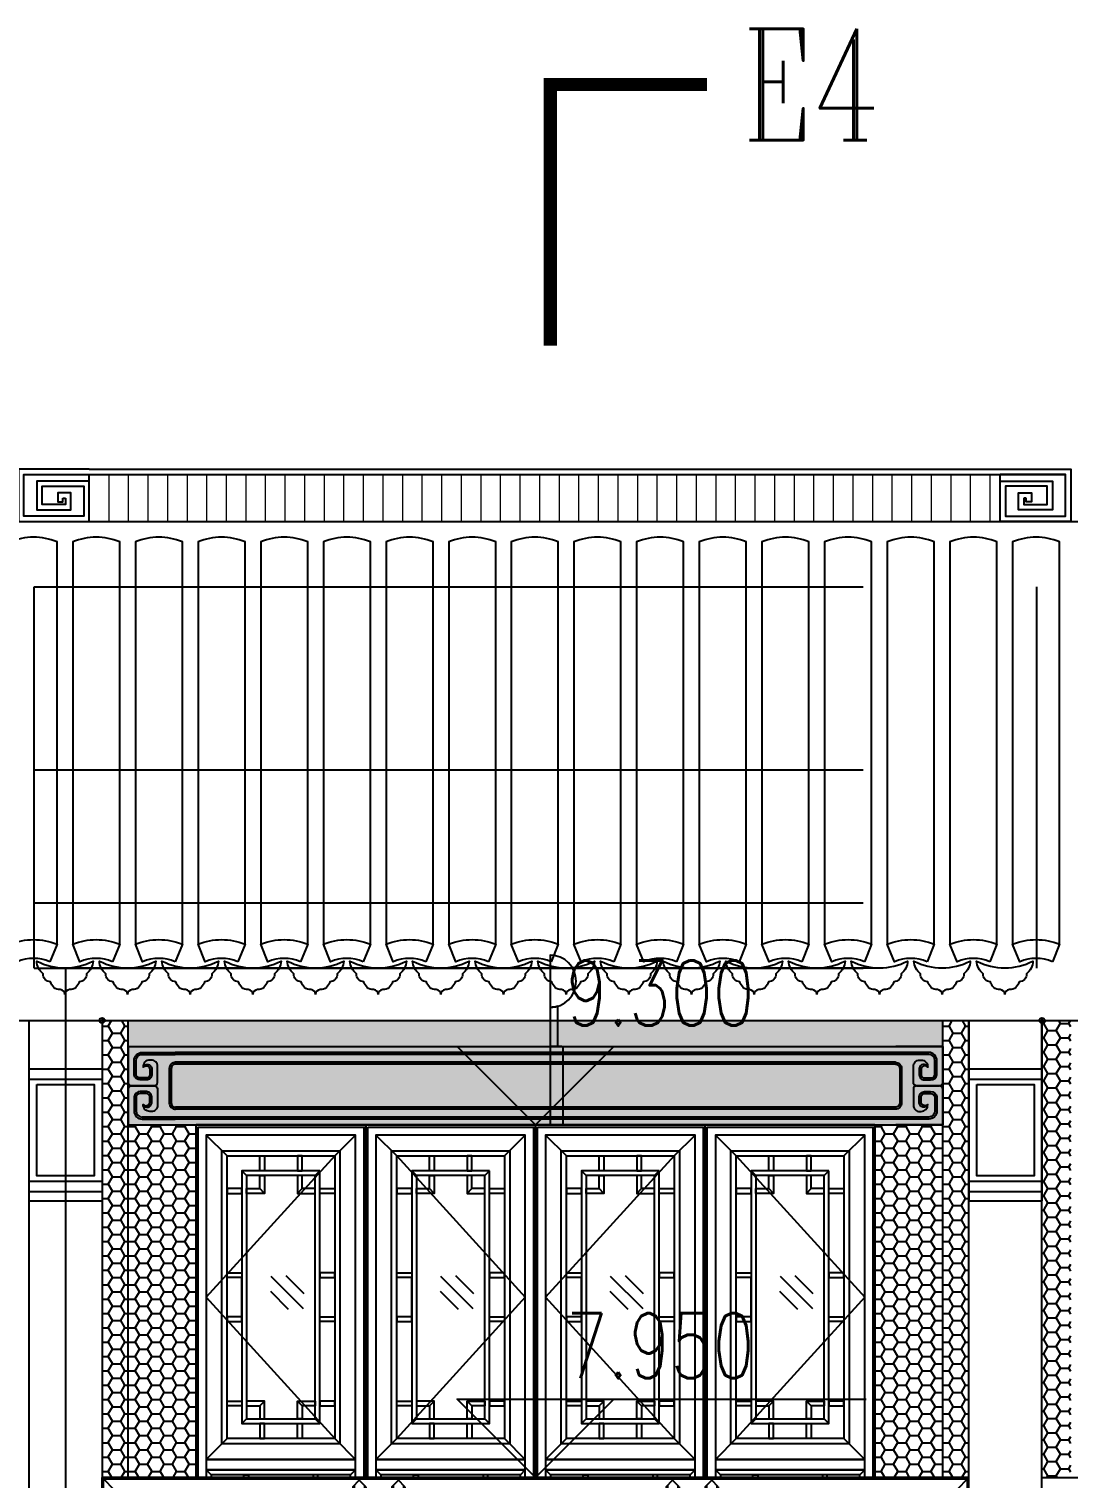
# Model space of a CAD drawing. Extents: x 296441 to 853063, y 459050 to 1117990.
# Drawn here: x 648758 to 652738, y 1090867 to 1096414 of the extents above; entities that cross this region are included whole.
import ezdxf
from ezdxf.enums import TextEntityAlignment as Align
from ezdxf.xclip import XClip

# ---------------------------------------------------------------- set-up
doc = ezdxf.new("R2010")
doc.units = 0
doc.header["$LTSCALE"] = 1000
doc.header["$XCLIPFRAME"] = 0
for name, pattern in [('CENTER-1', [10, 6.25, -1.25, 1.25, -1.25]), ('CENTER2', [28.575, 19.05, -3.175, 3.175, -3.175]), ('E1-ELEV-S$0$HIDDEN2', [4.7625, 3.175, -1.5875])]:
    doc.linetypes.add(name, pattern=pattern)
for name, color, linetype in [('00-景观-剖', 6, 'Continuous'), ('1.5铝板', 3, 'Continuous'), ('95', 95, 'Continuous'), ('E1-ELEV-S$0$A-ANNO-DIMS', 70, 'Continuous'), ('E1-ELEV-S$0$A-ELEV-HDDN', 161, 'E1-ELEV-S$0$HIDDEN2'), ('E1-ELEV-S$0$A-ELEV-HEVY', 2, 'Continuous'), ('E1-ELEV-S$0$A-ELEV-MEDM', 4, 'Continuous'), ('E1-ELEV-S$0$A-ELEV-THIN', 144, 'Continuous'), ('E1-ELEV-S$0$A-ELEV-THIN-GRAY', 252, 'Continuous'), ('E1-ELEV-S$0$CT-01-E$0$A-ELEV-MEDM-HEVY', 2, 'Continuous'), ('E1-ELEV-S$0$CT-01-E$0$A-ELEV-THIN', 144, 'Continuous'), ('E1-ELEV-S$0$CT-01-E$0$G-XREF', 2, 'Continuous'), ('E1-ELEV-S$0$G-XREF', 2, 'Continuous'), ('E1-ELEV-S$0$LPM540255$0$A-ELEV-MEDM', 4, 'Continuous'), ('E1-ELEV-S$0$LPM540255$0$A-ELEV-THIN', 144, 'Continuous'), ('E1-ELEV-S$0$LPM540255$0$A-ELEV-THIN-GRAY', 252, 'Continuous'), ('E1-ELEV-S$0$LPM540255$0$A-WALL', 1, 'Continuous'), ('E1-TEXT-S$0$A-ANNO-LEVL', 3, 'Continuous'), ('E1-TEXT-S$0$A-ANNO-LEVL-TEXT', 255, 'Continuous'), ('G-GRID', 8, 'CENTER2'), ('G-XREF', 2, 'Continuous'), ('ZT1_Dim---符号---PM、LM、DY、JD', 3, 'Continuous'), ('ZT1_通用--填充---PM、LM、DY、JD', 8, 'Continuous'), ('主框线', 4, 'Continuous'), ('副框内口线', 6, 'Continuous'), ('花格栅', 6, 'Continuous'), ('铝合金花格条', 5, 'Continuous')]:
    doc.layers.add(name, color=color, linetype=linetype)
doc.layers.add('E1-ELEV-S$0$A_PL_4', color=138, linetype='Continuous', lineweight=9)
doc.layers.add('E1-ELEV-S$0$CT-01-E$0$A(750)$0$A-ANNO-NPLT', color=215, linetype='Continuous', plot=False)
doc.styles.add('_TCH_LABEL', font='COMPLEX', dxfattribs={"bigfont": 'GBCBIG'})
doc.styles.add('E1-TEXT-S$0$GOA_01_thin_0.75', font='romans.shx', dxfattribs={"width": 0.75, "bigfont": 'hzdx.shx'})

# ---------------------------------------------------------------- blocks, each defined once
blk = doc.blocks.new('E1-ELEV-S$0$LPM540255$0$回纹头1A-E')
at = {"layer": 'E1-ELEV-S$0$LPM540255$0$A-ELEV-MEDM'}
for p, q in [((0, 0), (120, 0)), ((0, 0), (0, -200)), ((0, -200), (120, -200))]:
    blk.add_line(p, q, dxfattribs=at)
at = {"layer": 'E1-ELEV-S$0$LPM540255$0$A-ELEV-THIN'}
for points in [[(0, -92, 0.414214), (8, -100), (67, -100), (8, -100), (67, -100, 0.414214), (75, -92), (75, -50.4, 0.414214), (59, -34.4), (55, -34.4, 0.427294), (38.5, -52.4, -0.596512), (55, -56), (55, -72, -0.414214), (47, -80), (31, -80, -0.344543), (20, -72), (20, -36, -0.414213), (36, -20), (120, -20)], [(121, -45, 0.414214), (110, -56), (110, -144, 0.414214), (121, -155, 0.414214)], [(0, -108, -0.414214), (8, -100), (67, -100), (8, -100), (67, -100, -0.414214), (75, -108), (75, -149.6, -0.414214), (59, -165.6), (55, -165.6, -0.427294), (38.5, -147.6, 0.596512), (55, -144), (55, -128, 0.414214), (47, -120), (31, -120, 0.344543), (20, -128), (20, -164, 0.414213), (36, -180), (120, -180)]]:
    blk.add_lwpolyline(points, format="xyb", dxfattribs=at)
at = {"layer": 'E1-ELEV-S$0$LPM540255$0$A-ELEV-THIN-GRAY'}
for points in [[(38.5, -51.3, -0.720193), (60, -55.4), (60, -72, -0.414214), (47, -85), (31, -85, -0.369393), (15, -72), (15, -36, -0.414213), (36, -15), (120, -15)], [(121, -40, 0.414214), (105, -56), (105, -144, 0.414214), (121, -160)], [(38.5, -148.7, 0.720193), (60, -144.6), (60, -128, 0.414214), (47, -115), (31, -115, 0.369393), (15, -128), (15, -164, 0.414213), (36, -185), (120, -185)]]:
    blk.add_lwpolyline(points, format="xyb", dxfattribs=at)
blk = doc.blocks.new('*U1386')
at = {"layer": 'E1-ELEV-S$0$A-ELEV-MEDM'}
for p, q in [((3, 300), (3120, 300)), ((3, 0), (3120, 0))]:
    blk.add_line(p, q, dxfattribs=at)
at = {"layer": 'E1-ELEV-S$0$LPM540255$0$A-ELEV-THIN'}
for p, q in [((2938.5, 270), (33.6, 270)), ((2938.5, 232.5), (181.5, 232.5)), ((2938.5, 67.5), (181.5, 67.5)), ((2938.5, 30), (54, 30))]:
    blk.add_line(p, q, dxfattribs=at)
at = {"layer": 'E1-ELEV-S$0$LPM540255$0$A-ELEV-THIN-GRAY'}
for p, q in [((2938.5, 277.5), (180, 277.5)), ((2938.5, 240), (181.5, 240)), ((2938.5, 60), (181.5, 60)), ((2938.5, 22.5), (54, 22.5))]:
    blk.add_line(p, q, dxfattribs=at)
at = {"layer": 'E1-ELEV-S$0$LPM540255$0$A-WALL', "yscale": 1.500000000000582, "zscale": 1.500000000000582}
for p, xscale in [((0, 300), 1.500000000000582), ((3120, 300), -1.500000000000582)]:
    blk.add_blockref('E1-ELEV-S$0$LPM540255$0$回纹头1A-E', p, dxfattribs=dict(at, xscale=xscale))
blk = doc.blocks.new('E1-ELEV-S$0$花饰1-E')
at = {"layer": 'E1-ELEV-S$0$A-ELEV-THIN'}
for p, q in [((-166, 265), (-55.1, 154.1)), ((-19.8, 189.5), (-95.3, 265)), ((43.8, 224.9), (-90.5, 90.5)), ((-5.6, 203.6), (-67, 265)), ((29.7, 239), (-5.6, 203.6)), ((3.7, 265), (29.7, 239)), ((43.8, 224.9), (79.2, 189.5)), ((-104.6, 175.4), (-140, 140)), ((-104.6, 175.4), (-69.3, 140)), ((-55.1, 55.1), (79.2, 189.5)), ((-19.8, 189.5), (-55.1, 154.1)), ((58, 140), (93.3, 175.4)), ((93.3, 175.4), (128.7, 140)), ((-140, 140), (-104.6, 104.6)), ((-69.3, 140), (-104.6, 104.6)), ((8.5, 90.5), (43.8, 125.9)), ((43.8, 125.9), (169.7, 0)), ((58, 140), (93.3, 104.6)), ((128.7, 140), (93.3, 104.6)), ((-90.5, 90.5), (-55.1, 55.1)), ((-41, 41), (-5.6, 76.4)), ((-5.6, 76.4), (70.7, 0)), ((8.5, 90.5), (99, 0)), ((-41, 41), (0, 0))]:
    blk.add_line(p, q, dxfattribs=at)
blk = doc.blocks.new('E1-ELEV-S$0$芽头1-E')
at = {"layer": 'E1-ELEV-S$0$A-ELEV-THIN'}
blk.add_lwpolyline([(170, 50), (0, 50), (0, 5), (150, 5, 0.414214), (160, 15, -0.414214), (170, 25)], format="xyb", dxfattribs=at)
blk = doc.blocks.new('E1-ELEV-S$0$结子2-E1')
at = {"layer": 'E1-ELEV-S$0$A-ELEV-MEDM'}
for p, q in [((-25, 115), (-25, 25)), ((25, 115), (25, 25))]:
    blk.add_line(p, q, dxfattribs=at)
at = {"layer": 'E1-ELEV-S$0$A-ELEV-THIN-GRAY', "color": 8}
for p, q in [((-25, 115), (0, 140)), ((-20, 120), (-20, 20)), ((25, 115), (0, 140)), ((20, 120), (20, 20)), ((-25, 25), (0, 0)), ((25, 25), (0, 0))]:
    blk.add_line(p, q, dxfattribs=at)
blk = doc.blocks.new('E1-ELEV-S$0$小脚1-E1')
at = {"layer": 'E1-ELEV-S$0$A-ELEV-MEDM'}
for p, q in [((-25, -85), (-25, -25)), ((25, -85), (25, -25)), ((-25, -85), (25, -85))]:
    blk.add_line(p, q, dxfattribs=at)
at = {"layer": 'E1-ELEV-S$0$A-ELEV-THIN-GRAY', "ltscale": 0.1}
for p, q in [((0, 0), (-25, -25)), ((0, 0), (25, -25)), ((-20, -20), (-20, -85)), ((20, -20), (20, -85))]:
    blk.add_line(p, q, dxfattribs=at)
blk = doc.blocks.new('E1-ELEV-S$0$cfd')
at = {"layer": 'E1-ELEV-S$0$A-ELEV-HEVY', "ltscale": 0.1}
for p, q in [((0, 500), (-3320, 500)), ((0, 450), (-3320, 450))]:
    blk.add_line(p, q, dxfattribs=at)
at = {"layer": 'E1-ELEV-S$0$A-ELEV-MEDM'}
for p, q in [((-3320, 500), (-3320, 1050)), ((0, 1050), (-3320, 1050)), ((-3270, 965), (-3270, 1000)), ((-2360, 1000), (-3270, 1000)), ((-3270, 925), (-3270, 1000)), ((-2480, 1000), (-2580, 1000)), ((-2210, 1000), (-2310, 1000)), ((-1160, 1000), (-2160, 1000)), ((-1010, 1000), (-1110, 1000)), ((-50, 1000), (-960, 1000)), ((-50, 925), (-50, 1000)), ((0, 500), (0, 1050)), ((-2360, 925), (-3270, 925)), ((-2210, 925), (-2310, 925)), ((-1160, 925), (-2160, 925)), ((-1010, 925), (-1110, 925)), ((-1010, 925), (-1110, 925)), ((-50, 925), (-960, 925)), ((-50, 875), (-3270, 875)), ((-3270, 610), (-3270, 875)), ((-2285, 610), (-2285, 875)), ((-2235, 610), (-2235, 875)), ((-1085, 610), (-1085, 875)), ((-1035, 610), (-1035, 875)), ((-50, 610), (-50, 875)), ((-50, 610), (-3270, 610)), ((-2285, 560), (-3270, 560)), ((-3270, 500), (-3270, 560)), ((-2235, 560), (-1085, 560)), ((-1035, 560), (-50, 560)), ((-50, 500), (-50, 560)), ((-3320, 500), (-3270, 500)), ((-3270, 500), (-3320, 500)), ((-50, 500), (0, 500))]:
    blk.add_line(p, q, dxfattribs=at)
at = {"layer": 'E1-ELEV-S$0$A-ELEV-THIN'}
for p, q in [((-3100, 560), (-2455, 560)), ((-2065, 560), (-1255, 560)), ((-865, 560), (-220, 560)), ((-3100, 535), (-2455, 535)), ((-2065, 535), (-1255, 535)), ((-220, 535), (-865, 535))]:
    blk.add_line(p, q, dxfattribs=at)
at = {"layer": 'E1-ELEV-S$0$A-ELEV-THIN-GRAY', "ltscale": 0.1}
for p, q in [((-3320, 1050), (-3270, 1000)), ((-3315, 1045), (-5, 1045)), ((-3315, 500), (-3315, 1045)), ((-3275, 1005), (-2355, 1005)), ((-3275, 967), (-3275, 1005)), ((-3275, 920), (-3275, 1005)), ((-2585, 1005), (-2475, 1005)), ((-2210, 1005), (-2310, 1005)), ((-2165, 1005), (-1155, 1005)), ((-1115, 1005), (-1005, 1005)), ((-965, 1005), (-45, 1005)), ((0, 1050), (-50, 1000)), ((-45, 920), (-45, 1005)), ((-5, 500), (-5, 1045)), ((-3295, 900), (-3270, 925)), ((-3295, 900), (-3270, 875)), ((-3275, 920), (-2355, 920)), ((-2315, 920), (-2205, 920)), ((-2165, 920), (-1155, 920)), ((-1115, 920), (-1005, 920)), ((-1115, 920), (-1005, 920)), ((-965, 920), (-45, 920)), ((-25, 900), (-50, 925)), ((-25, 900), (-50, 875)), ((-3275, 880), (-45, 880)), ((-3275, 605), (-3275, 880)), ((-45, 605), (-45, 880)), ((-3295, 585), (-3270, 610)), ((-3295, 585), (-3270, 560)), ((-3275, 605), (-45, 605)), ((-3275, 565), (-2280, 565)), ((-3275, 565), (-3275, 500)), ((-2240, 565), (-1080, 565)), ((-1040, 565), (-45, 565)), ((-25, 585), (-50, 610)), ((-25, 585), (-50, 560)), ((-45, 565), (-45, 500))]:
    blk.add_line(p, q, dxfattribs=at)
at = {"rotation": 359.9999999999999}
for name, p in [('E1-ELEV-S$0$结子2-E1', (-2335, 900)), ('E1-ELEV-S$0$结子2-E1', (-2185, 900)), ('E1-ELEV-S$0$结子2-E1', (-1135, 900)), ('E1-ELEV-S$0$结子2-E1', (-985, 900)), ('E1-ELEV-S$0$小脚1-E1', (-2260, 585)), ('E1-ELEV-S$0$小脚1-E1', (-1060, 585))]:
    blk.add_blockref(name, p, dxfattribs=at)
at = {"layer": 'E1-ELEV-S$0$A-ELEV-THIN'}
ref = blk.add_blockref('E1-ELEV-S$0$花饰1-E', (-3249, 610), dxfattribs=dict(at, rotation=359.9999999999999))
XClip(ref).set_block_clipping_path([(-21.0499277483, -0.0000000022), (316.7961442263, 264.9999999956)])
at = {"layer": 'E1-ELEV-S$0$A-ELEV-THIN', "rotation": 359.9999999999999}
for name, p in [('E1-ELEV-S$0$花饰1-E', (-3051, 610)), ('E1-ELEV-S$0$花饰1-E', (-2853, 610)), ('E1-ELEV-S$0$花饰1-E', (-2655, 610)), ('E1-ELEV-S$0$花饰1-E', (-2457, 610)), ('E1-ELEV-S$0$花饰1-E', (-1996, 610)), ('E1-ELEV-S$0$花饰1-E', (-1798, 610)), ('E1-ELEV-S$0$花饰1-E', (-1600, 610)), ('E1-ELEV-S$0$花饰1-E', (-1402, 610)), ('E1-ELEV-S$0$花饰1-E', (-816, 610)), ('E1-ELEV-S$0$花饰1-E', (-618, 610)), ('E1-ELEV-S$0$花饰1-E', (-420, 610)), ('E1-ELEV-S$0$花饰1-E', (-222, 610)), ('E1-ELEV-S$0$芽头1-E', (-3270, 510)), ('E1-ELEV-S$0$芽头1-E', (-2235, 510)), ('E1-ELEV-S$0$芽头1-E', (-1035, 510))]:
    blk.add_blockref(name, p, dxfattribs=at)
at = {"layer": 'E1-ELEV-S$0$A-ELEV-THIN'}
ref = blk.add_blockref('E1-ELEV-S$0$花饰1-E', (-2259, 610), dxfattribs=dict(at, rotation=359.9999999999999))
XClip(ref).set_block_clipping_path([(-1010.9994214097, 0.0000000015), (-25.9994214418, 264.9999999937)])
ref = blk.add_blockref('E1-ELEV-S$0$花饰1-E', (-2194, 610), dxfattribs=dict(at, rotation=359.9999999999999))
XClip(ref).set_block_clipping_path([(-41.0050506348, -0.0000000006), (466.6904755828, 264.9999999997)])
ref = blk.add_blockref('E1-ELEV-S$0$花饰1-E', (-1204, 610), dxfattribs=dict(at, rotation=359.9999999999999))
XClip(ref).set_block_clipping_path([(-1030.9545442977, 0.0000000077), (119.0454556955, 265.0000000039)])
ref = blk.add_blockref('E1-ELEV-S$0$花饰1-E', (-1014, 610), dxfattribs=dict(at, rotation=359.9999999999999))
XClip(ref).set_block_clipping_path([(-21.0499277483, -0.0000000022), (316.7961442263, 264.9999999956)])
ref = blk.add_blockref('E1-ELEV-S$0$花饰1-E', (-24, 610), dxfattribs=dict(at, rotation=359.9999999999999))
XClip(ref).set_block_clipping_path([(-1010.9994214097, 0.0000000015), (-25.9994214418, 264.9999999937)])
at = {"layer": 'E1-ELEV-S$0$A-ELEV-THIN', "xscale": -1, "rotation": 359.9999999999999}
for p in [(-2285, 510), (-1085, 510), (-50, 510)]:
    blk.add_blockref('E1-ELEV-S$0$芽头1-E', p, dxfattribs=at)
blk = doc.blocks.new('E1-ELEV-S$0$CT-01-E$0$DWD')
at = {"layer": 'E1-ELEV-S$0$CT-01-E$0$A(750)$0$A-ANNO-NPLT'}
for p, q in [((-10, 0), (10, 0)), ((0, 10), (0, -10))]:
    blk.add_line(p, q, dxfattribs=at)
blk.add_circle((0, 0), 10, dxfattribs=at)
blk = doc.blocks.new('E1-ELEV-S$0$CT-01-E')
at = {"layer": 'E1-ELEV-S$0$CT-01-E$0$A-ELEV-MEDM-HEVY'}
for p, q in [((-280, 0), (0, 0)), ((-280, 0), (-280, -690)), ((0, 0), (0, -690)), ((-280, -225), (0, -225)), ((-280, -615), (0, -615)), ((-280, -690), (0, -690))]:
    blk.add_line(p, q, dxfattribs=at)
at = {"layer": 'E1-ELEV-S$0$CT-01-E$0$A-ELEV-THIN', "ltscale": 0.1}
for p, q in [((-280, -185), (0, -185)), ((-280, -655), (0, -655))]:
    blk.add_line(p, q, dxfattribs=at)
blk.add_lwpolyline([(-250, -245), (-30, -245), (-30, -595), (-250, -595)], close=True, dxfattribs=at)
at = {"layer": 'E1-ELEV-S$0$CT-01-E$0$G-XREF'}
blk.add_blockref('E1-ELEV-S$0$CT-01-E$0$DWD', (0, 0), dxfattribs=at)
blk = doc.blocks.new('E1-ELEV-S$0$甘蔗脊回文头200-E')
at = {"layer": 'E1-ELEV-S$0$A-ELEV-MEDM'}
blk.add_lwpolyline([(270, 200), (0, 200), (0, 0), (270, 0), (270, 155), (70, 155), (70, 45), (200, 45), (200, 110), (150, 110), (150, 75), (170, 75), (170, 90)], dxfattribs=at)
at = {"layer": 'E1-ELEV-S$0$A-ELEV-THIN'}
for p, q in [((270, 155), (270, 180)), ((170, 90), (180, 90))]:
    blk.add_line(p, q, dxfattribs=at)
blk.add_lwpolyline([(180, 90), (180, 65), (90, 65), (90, 135), (250, 135), (250, 20), (20, 20), (20, 180), (270, 180)], dxfattribs=at)
blk = doc.blocks.new('20191016165059')
at = {"layer": '00-景观-剖', "ltscale": 0.04}
blk.add_lwpolyline([(-25, 435, -1), (-25, 635), (-25, 435)], format="xyb", dxfattribs=at)
at = {"layer": '00-景观-剖'}
blk.add_lwpolyline([(-25, 435), (-25, 285), (-55, 285), (-55, 439.6)], dxfattribs=at)
blk.add_lwpolyline([(-55, 439.6, 0.076321), (-25, 435)], format="xyb", dxfattribs=at)
blk.add_lwpolyline([(-75, -10), (-75, 280, -0.414214), (-70, 285), (-25, 285), (-25, -15), (-70, -15, -0.414214)], format="xyb", close=True, dxfattribs=at)
blk = doc.blocks.new('单层玻璃')
at = {"layer": '95'}
for p, q in [((-1.22, -0.09), (0.09, 1.22)), ((-1.18, -1.18), (1.18, 1.18)), ((-0.09, -1.22), (1.22, 0.09))]:
    blk.add_line(p, q, dxfattribs=at)
blk = doc.blocks.new('20200401095541')
at = {"color": 8}
for p, q in [((118.8, -118.8, 0), (39, -39, 0)), ((531.2, -118.8, 0), (611, -39, 0)), ((768.8, -118.8, 0), (689, -39, 0)), ((1181.2, -118.8, 0), (1261, -39, 0)), ((1418.8, -118.8, 0), (1339, -39, 0)), ((1831.2, -118.8, 0), (1911, -39, 0)), ((2068.8, -118.8, 0), (1989, -39, 0)), ((2481.2, -118.8, 0), (2561, -39, 0)), ((118.8, -1200.2, 0), (39, -1280, 0)), ((531.2, -1200.2, 0), (611, -1280, 0)), ((768.8, -1200.2, 0), (689, -1280, 0)), ((1181.2, -1200.2, 0), (1261, -1280, 0)), ((1418.8, -1200.2, 0), (1339, -1280, 0)), ((1831.2, -1200.2, 0), (1911, -1280, 0)), ((2068.8, -1200.2, 0), (1989, -1280, 0)), ((2481.2, -1200.2, 0), (2561, -1280, 0)), ((58, -1339, 0), (39, -1320, 0)), ((592, -1339, 0), (611, -1320, 0)), ((708, -1339, 0), (689, -1320, 0)), ((1242, -1339, 0), (1261, -1320, 0)), ((1358, -1339, 0), (1339, -1320, 0)), ((1892, -1339, 0), (1911, -1320, 0)), ((2008, -1339, 0), (1989, -1320, 0)), ((2542, -1339, 0), (2561, -1320, 0)), ((58, -1842, 0), (8, -1892, 0)), ((592, -1842, 0), (642, -1892, 0)), ((708, -1842, 0), (658, -1892, 0)), ((1242, -1842, 0), (1292, -1892, 0)), ((1358, -1842, 0), (1308, -1892, 0)), ((1892, -1842, 0), (1942, -1892, 0)), ((2008, -1842, 0), (1958, -1892, 0)), ((2542, -1842, 0), (2592, -1892, 0))]:
    blk.add_line(p, q, dxfattribs=at)
at = {"ltscale": 1000, "elevation": 0}
blk.add_lwpolyline([(0, -1900), (2600, -1900), (2600, 0), (0, 0)], close=True, dxfattribs=at)
at = {"elevation": 0}
for points in [[(39, -1280), (611, -1280), (611, -39), (39, -39)], [(689, -1280), (1261, -1280), (1261, -39), (689, -39)], [(1339, -1280), (1911, -1280), (1911, -39), (1339, -39)], [(1989, -1280), (2561, -1280), (2561, -39), (1989, -39)], [(611, -1320), (611, -1280), (39, -1280), (39, -1320)], [(1261, -1320), (1261, -1280), (689, -1280), (689, -1320)], [(1911, -1320), (1911, -1280), (1339, -1280), (1339, -1320)], [(2561, -1320), (2561, -1280), (1989, -1280), (1989, -1320)]]:
    blk.add_lwpolyline(points, close=True, dxfattribs=at)
at = {"ltscale": 1000, "elevation": 0}
for points in [[(531.2, -118.8), (39, -659.5), (531.2, -1200.2)], [(768.8, -118.8), (1261, -659.5), (768.8, -1200.2)], [(1831.2, -118.8), (1339, -659.5), (1831.2, -1200.2)], [(2068.8, -118.8), (2561, -659.5), (2068.8, -1200.2)]]:
    blk.add_lwpolyline(points, dxfattribs=at)
at = {"color": 2, "ltscale": 250, "elevation": 0}
for points in [[(531.2, -1200.2), (118.8, -1200.2), (118.8, -118.8), (531.2, -118.8)], [(1181.2, -1200.2), (768.8, -1200.2), (768.8, -118.8), (1181.2, -118.8)], [(1831.2, -1200.2), (1418.8, -1200.2), (1418.8, -118.8), (1831.2, -118.8)], [(2481.2, -1200.2), (2068.8, -1200.2), (2068.8, -118.8), (2481.2, -118.8)]]:
    blk.add_lwpolyline(points, close=True, dxfattribs=at)
at = {"layer": '1.5铝板', "ltscale": 250, "elevation": 0}
for points in [[(611, -1320), (39, -1320), (39, -1861), (611, -1861)], [(1261, -1320), (689, -1320), (689, -1861), (1261, -1861)], [(1911, -1320), (1339, -1320), (1339, -1861), (1911, -1861)], [(2561, -1320), (1989, -1320), (1989, -1861), (2561, -1861)], [(592, -1339), (58, -1339), (58, -1842), (592, -1842)], [(1242, -1339), (708, -1339), (708, -1842), (1242, -1842)], [(1892, -1339), (1358, -1339), (1358, -1842), (1892, -1842)], [(2542, -1339), (2008, -1339), (2008, -1842), (2542, -1842)]]:
    blk.add_lwpolyline(points, close=True, dxfattribs=at)
at = {"layer": '主框线', "elevation": 0}
for points in [[(8, -8), (642, -8), (642, -1892), (8, -1892)], [(658, -8), (1292, -8), (1292, -1892), (658, -1892)], [(1308, -8), (1942, -8), (1942, -1892), (1308, -1892)], [(1958, -8), (2592, -8), (2592, -1892), (1958, -1892)]]:
    blk.add_lwpolyline(points, close=True, dxfattribs=at)
at = {"layer": '副框内口线', "linetype": 'CENTER-1', "ltscale": 40, "elevation": 0}
for points in [[(0, 0), (650, 0), (650, -1900), (0, -1900)], [(650, 0), (1300, 0), (1300, -1900), (650, -1900)], [(1300, 0), (1950, 0), (1950, -1900), (1300, -1900)], [(1950, 0), (2600, 0), (2600, -1900), (1950, -1900)]]:
    blk.add_lwpolyline(points, close=True, dxfattribs=at)
at = {"layer": '花格栅', "color": 6, "ltscale": 250, "elevation": 0}
for points in [[(551.2, -1220.2), (98.8, -1220.2), (98.8, -98.8), (551.2, -98.8)], [(1201.2, -1220.2), (748.8, -1220.2), (748.8, -98.8), (1201.2, -98.8)], [(1851.2, -1220.2), (1398.8, -1220.2), (1398.8, -98.8), (1851.2, -98.8)], [(2501.2, -1220.2), (2048.8, -1220.2), (2048.8, -98.8), (2501.2, -98.8)]]:
    blk.add_lwpolyline(points, close=True, dxfattribs=at)
at = {"layer": '铝合金花格条'}
for p, q in [((175.8, -734.5, 0), (175.8, -584.5, 0)), ((474.2, -734.5, 0), (474.2, -584.5, 0)), ((825.8, -734.5, 0), (825.8, -584.5, 0)), ((1124.2, -734.5, 0), (1124.2, -584.5, 0)), ((1475.8, -734.5, 0), (1475.8, -584.5, 0)), ((1774.2, -734.5, 0), (1774.2, -584.5, 0)), ((2125.8, -734.5, 0), (2125.8, -584.5, 0)), ((2424.2, -734.5, 0), (2424.2, -584.5, 0))]:
    blk.add_line(p, q, dxfattribs=at)
at = {"layer": '铝合金花格条', "elevation": 0}
for points in [[(243.8, -118.8), (261.8, -118.8), (261.8, -175.8), (243.8, -175.8)], [(406.2, -118.8), (388.2, -118.8), (388.2, -175.8), (406.2, -175.8)], [(893.8, -118.8), (911.8, -118.8), (911.8, -175.8), (893.8, -175.8)], [(1056.2, -118.8), (1038.2, -118.8), (1038.2, -175.8), (1056.2, -175.8)], [(1543.8, -118.8), (1561.8, -118.8), (1561.8, -175.8), (1543.8, -175.8)], [(1706.2, -118.8), (1688.2, -118.8), (1688.2, -175.8), (1706.2, -175.8)], [(2193.8, -118.8), (2211.8, -118.8), (2211.8, -175.8), (2193.8, -175.8)], [(2356.2, -118.8), (2338.2, -118.8), (2338.2, -175.8), (2356.2, -175.8)], [(474.2, -175.8), (175.8, -175.8), (175.8, -1143.2), (474.2, -1143.2)], [(456.2, -193.8), (193.8, -193.8), (193.8, -1125.2), (456.2, -1125.2)], [(1124.2, -175.8), (825.8, -175.8), (825.8, -1143.2), (1124.2, -1143.2)], [(1106.2, -193.8), (843.8, -193.8), (843.8, -1125.2), (1106.2, -1125.2)], [(1774.2, -175.8), (1475.8, -175.8), (1475.8, -1143.2), (1774.2, -1143.2)], [(1756.2, -193.8), (1493.8, -193.8), (1493.8, -1125.2), (1756.2, -1125.2)], [(2424.2, -175.8), (2125.8, -175.8), (2125.8, -1143.2), (2424.2, -1143.2)], [(2406.2, -193.8), (2143.8, -193.8), (2143.8, -1125.2), (2406.2, -1125.2)], [(118.8, -243.8), (118.8, -261.8), (175.8, -261.8), (175.8, -243.8)], [(531.2, -243.8), (531.2, -261.8), (474.2, -261.8), (474.2, -243.8)], [(768.8, -243.8), (768.8, -261.8), (825.8, -261.8), (825.8, -243.8)], [(1181.2, -243.8), (1181.2, -261.8), (1124.2, -261.8), (1124.2, -243.8)], [(1418.8, -243.8), (1418.8, -261.8), (1475.8, -261.8), (1475.8, -243.8)], [(1831.2, -243.8), (1831.2, -261.8), (1774.2, -261.8), (1774.2, -243.8)], [(2068.8, -243.8), (2068.8, -261.8), (2125.8, -261.8), (2125.8, -243.8)], [(2481.2, -243.8), (2481.2, -261.8), (2424.2, -261.8), (2424.2, -243.8)], [(175.8, -584.5), (118.8, -584.5), (118.8, -566.5), (175.8, -566.5)], [(474.2, -584.5), (531.2, -584.5), (531.2, -566.5), (474.2, -566.5)], [(825.8, -584.5), (768.8, -584.5), (768.8, -566.5), (825.8, -566.5)], [(1124.2, -584.5), (1181.2, -584.5), (1181.2, -566.5), (1124.2, -566.5)], [(1475.8, -584.5), (1418.8, -584.5), (1418.8, -566.5), (1475.8, -566.5)], [(1774.2, -584.5), (1831.2, -584.5), (1831.2, -566.5), (1774.2, -566.5)], [(2125.8, -584.5), (2068.8, -584.5), (2068.8, -566.5), (2125.8, -566.5)], [(2424.2, -584.5), (2481.2, -584.5), (2481.2, -566.5), (2424.2, -566.5)], [(175.8, -734.5), (118.8, -734.5), (118.8, -752.5), (175.8, -752.5)], [(474.2, -734.5), (531.2, -734.5), (531.2, -752.5), (474.2, -752.5)], [(825.8, -734.5), (768.8, -734.5), (768.8, -752.5), (825.8, -752.5)], [(1124.2, -734.5), (1181.2, -734.5), (1181.2, -752.5), (1124.2, -752.5)], [(1475.8, -734.5), (1418.8, -734.5), (1418.8, -752.5), (1475.8, -752.5)], [(1774.2, -734.5), (1831.2, -734.5), (1831.2, -752.5), (1774.2, -752.5)], [(2125.8, -734.5), (2068.8, -734.5), (2068.8, -752.5), (2125.8, -752.5)], [(2424.2, -734.5), (2481.2, -734.5), (2481.2, -752.5), (2424.2, -752.5)], [(118.8, -1075.2), (118.8, -1057.2), (175.8, -1057.2), (175.8, -1075.2)], [(531.2, -1075.2), (531.2, -1057.2), (474.2, -1057.2), (474.2, -1075.2)], [(768.8, -1075.2), (768.8, -1057.2), (825.8, -1057.2), (825.8, -1075.2)], [(1181.2, -1075.2), (1181.2, -1057.2), (1124.2, -1057.2), (1124.2, -1075.2)], [(1418.8, -1075.2), (1418.8, -1057.2), (1475.8, -1057.2), (1475.8, -1075.2)], [(1831.2, -1075.2), (1831.2, -1057.2), (1774.2, -1057.2), (1774.2, -1075.2)], [(2068.8, -1075.2), (2068.8, -1057.2), (2125.8, -1057.2), (2125.8, -1075.2)], [(2481.2, -1075.2), (2481.2, -1057.2), (2424.2, -1057.2), (2424.2, -1075.2)], [(243.8, -1200.2), (261.8, -1200.2), (261.8, -1143.2), (243.8, -1143.2)], [(406.2, -1200.2), (388.2, -1200.2), (388.2, -1143.2), (406.2, -1143.2)], [(893.8, -1200.2), (911.8, -1200.2), (911.8, -1143.2), (893.8, -1143.2)], [(1056.2, -1200.2), (1038.2, -1200.2), (1038.2, -1143.2), (1056.2, -1143.2)], [(1543.8, -1200.2), (1561.8, -1200.2), (1561.8, -1143.2), (1543.8, -1143.2)], [(1706.2, -1200.2), (1688.2, -1200.2), (1688.2, -1143.2), (1706.2, -1143.2)], [(2193.8, -1200.2), (2211.8, -1200.2), (2211.8, -1143.2), (2193.8, -1143.2)], [(2356.2, -1200.2), (2338.2, -1200.2), (2338.2, -1143.2), (2356.2, -1143.2)], [(183, -1339), (201, -1339), (201, -1396), (183, -1396)], [(467, -1339), (449, -1339), (449, -1396), (467, -1396)], [(833, -1339), (851, -1339), (851, -1396), (833, -1396)], [(1117, -1339), (1099, -1339), (1099, -1396), (1117, -1396)], [(1483, -1339), (1501, -1339), (1501, -1396), (1483, -1396)], [(1767, -1339), (1749, -1339), (1749, -1396), (1767, -1396)], [(2133, -1339), (2151, -1339), (2151, -1396), (2133, -1396)], [(2417, -1339), (2399, -1339), (2399, -1396), (2417, -1396)], [(535, -1785), (535, -1396), (115, -1396), (115, -1785)], [(517, -1767), (517, -1414), (133, -1414), (133, -1767)], [(1185, -1785), (1185, -1396), (765, -1396), (765, -1785)], [(1167, -1767), (1167, -1414), (783, -1414), (783, -1767)], [(1835, -1785), (1835, -1396), (1415, -1396), (1415, -1785)], [(1817, -1767), (1817, -1414), (1433, -1414), (1433, -1767)], [(2485, -1785), (2485, -1396), (2065, -1396), (2065, -1785)], [(2467, -1767), (2467, -1414), (2083, -1414), (2083, -1767)], [(58, -1464), (58, -1482), (115, -1482), (115, -1464)], [(592, -1464), (592, -1482), (535, -1482), (535, -1464)], [(708, -1464), (708, -1482), (765, -1482), (765, -1464)], [(1242, -1464), (1242, -1482), (1185, -1482), (1185, -1464)], [(1358, -1464), (1358, -1482), (1415, -1482), (1415, -1464)], [(1892, -1464), (1892, -1482), (1835, -1482), (1835, -1464)], [(2008, -1464), (2008, -1482), (2065, -1482), (2065, -1464)], [(2542, -1464), (2542, -1482), (2485, -1482), (2485, -1464)], [(58, -1717), (58, -1699), (115, -1699), (115, -1717)], [(592, -1717), (592, -1699), (535, -1699), (535, -1717)], [(708, -1717), (708, -1699), (765, -1699), (765, -1717)], [(1242, -1717), (1242, -1699), (1185, -1699), (1185, -1717)], [(1358, -1717), (1358, -1699), (1415, -1699), (1415, -1717)], [(1892, -1717), (1892, -1699), (1835, -1699), (1835, -1717)], [(2008, -1717), (2008, -1699), (2065, -1699), (2065, -1717)], [(2542, -1717), (2542, -1699), (2485, -1699), (2485, -1717)], [(183, -1842), (201, -1842), (201, -1785), (183, -1785)], [(467, -1842), (449, -1842), (449, -1785), (467, -1785)], [(833, -1842), (851, -1842), (851, -1785), (833, -1785)], [(1117, -1842), (1099, -1842), (1099, -1785), (1117, -1785)], [(1483, -1842), (1501, -1842), (1501, -1785), (1483, -1785)], [(1767, -1842), (1749, -1842), (1749, -1785), (1767, -1785)], [(2133, -1842), (2151, -1842), (2151, -1785), (2133, -1785)], [(2417, -1842), (2399, -1842), (2399, -1785), (2417, -1785)]]:
    blk.add_lwpolyline(points, close=True, dxfattribs=at)
for points in [[(193.8, -193.8), (175.8, -175.8)], [(261.8, -261.8), (243.8, -243.8), (243.8, -193.8), (261.8, -193.8), (261.8, -261.8), (193.8, -261.8), (193.8, -243.8), (243.8, -243.8)], [(388.2, -261.8), (406.2, -243.8), (406.2, -193.8), (388.2, -193.8), (388.2, -261.8), (456.2, -261.8), (456.2, -243.8), (406.2, -243.8)], [(456.2, -193.8), (474.2, -175.8)], [(843.8, -193.8), (825.8, -175.8)], [(911.8, -261.8), (893.8, -243.8), (893.8, -193.8), (911.8, -193.8), (911.8, -261.8), (843.8, -261.8), (843.8, -243.8), (893.8, -243.8)], [(1038.2, -261.8), (1056.2, -243.8), (1056.2, -193.8), (1038.2, -193.8), (1038.2, -261.8), (1106.2, -261.8), (1106.2, -243.8), (1056.2, -243.8)], [(1106.2, -193.8), (1124.2, -175.8)], [(1493.8, -193.8), (1475.8, -175.8)], [(1561.8, -261.8), (1543.8, -243.8), (1543.8, -193.8), (1561.8, -193.8), (1561.8, -261.8), (1493.8, -261.8), (1493.8, -243.8), (1543.8, -243.8)], [(1688.2, -261.8), (1706.2, -243.8), (1706.2, -193.8), (1688.2, -193.8), (1688.2, -261.8), (1756.2, -261.8), (1756.2, -243.8), (1706.2, -243.8)], [(1756.2, -193.8), (1774.2, -175.8)], [(2143.8, -193.8), (2125.8, -175.8)], [(2211.8, -261.8), (2193.8, -243.8), (2193.8, -193.8), (2211.8, -193.8), (2211.8, -261.8), (2143.8, -261.8), (2143.8, -243.8), (2193.8, -243.8)], [(2338.2, -261.8), (2356.2, -243.8), (2356.2, -193.8), (2338.2, -193.8), (2338.2, -261.8), (2406.2, -261.8), (2406.2, -243.8), (2356.2, -243.8)], [(2406.2, -193.8), (2424.2, -175.8)], [(261.8, -1057.2), (243.8, -1075.2), (243.8, -1125.2), (261.8, -1125.2), (261.8, -1057.2), (193.8, -1057.2), (193.8, -1075.2), (243.8, -1075.2)], [(388.2, -1057.2), (406.2, -1075.2), (406.2, -1125.2), (388.2, -1125.2), (388.2, -1057.2), (456.2, -1057.2), (456.2, -1075.2), (406.2, -1075.2)], [(911.8, -1057.2), (893.8, -1075.2), (893.8, -1125.2), (911.8, -1125.2), (911.8, -1057.2), (843.8, -1057.2), (843.8, -1075.2), (893.8, -1075.2)], [(1038.2, -1057.2), (1056.2, -1075.2), (1056.2, -1125.2), (1038.2, -1125.2), (1038.2, -1057.2), (1106.2, -1057.2), (1106.2, -1075.2), (1056.2, -1075.2)], [(1561.8, -1057.2), (1543.8, -1075.2), (1543.8, -1125.2), (1561.8, -1125.2), (1561.8, -1057.2), (1493.8, -1057.2), (1493.8, -1075.2), (1543.8, -1075.2)], [(1688.2, -1057.2), (1706.2, -1075.2), (1706.2, -1125.2), (1688.2, -1125.2), (1688.2, -1057.2), (1756.2, -1057.2), (1756.2, -1075.2), (1706.2, -1075.2)], [(2211.8, -1057.2), (2193.8, -1075.2), (2193.8, -1125.2), (2211.8, -1125.2), (2211.8, -1057.2), (2143.8, -1057.2), (2143.8, -1075.2), (2193.8, -1075.2)], [(2338.2, -1057.2), (2356.2, -1075.2), (2356.2, -1125.2), (2338.2, -1125.2), (2338.2, -1057.2), (2406.2, -1057.2), (2406.2, -1075.2), (2356.2, -1075.2)], [(193.8, -1125.2), (175.8, -1143.2)], [(456.2, -1125.2), (474.2, -1143.2)], [(843.8, -1125.2), (825.8, -1143.2)], [(1106.2, -1125.2), (1124.2, -1143.2)], [(1493.8, -1125.2), (1475.8, -1143.2)], [(1756.2, -1125.2), (1774.2, -1143.2)], [(2143.8, -1125.2), (2125.8, -1143.2)], [(2406.2, -1125.2), (2424.2, -1143.2)], [(133, -1414), (115, -1396)], [(201, -1482), (183, -1464), (133, -1464), (133, -1482), (201, -1482), (201, -1414), (183, -1414), (183, -1464)], [(449, -1482), (467, -1464), (517, -1464), (517, -1482), (449, -1482), (449, -1414), (467, -1414), (467, -1464)], [(517, -1414), (535, -1396)], [(783, -1414), (765, -1396)], [(851, -1482), (833, -1464), (783, -1464), (783, -1482), (851, -1482), (851, -1414), (833, -1414), (833, -1464)], [(1099, -1482), (1117, -1464), (1167, -1464), (1167, -1482), (1099, -1482), (1099, -1414), (1117, -1414), (1117, -1464)], [(1167, -1414), (1185, -1396)], [(1433, -1414), (1415, -1396)], [(1501, -1482), (1483, -1464), (1433, -1464), (1433, -1482), (1501, -1482), (1501, -1414), (1483, -1414), (1483, -1464)], [(1749, -1482), (1767, -1464), (1817, -1464), (1817, -1482), (1749, -1482), (1749, -1414), (1767, -1414), (1767, -1464)], [(1817, -1414), (1835, -1396)], [(2083, -1414), (2065, -1396)], [(2151, -1482), (2133, -1464), (2083, -1464), (2083, -1482), (2151, -1482), (2151, -1414), (2133, -1414), (2133, -1464)], [(2399, -1482), (2417, -1464), (2467, -1464), (2467, -1482), (2399, -1482), (2399, -1414), (2417, -1414), (2417, -1464)], [(2467, -1414), (2485, -1396)], [(201, -1699), (183, -1717), (133, -1717), (133, -1699), (201, -1699), (201, -1767), (183, -1767), (183, -1717)], [(449, -1699), (467, -1717), (517, -1717), (517, -1699), (449, -1699), (449, -1767), (467, -1767), (467, -1717)], [(851, -1699), (833, -1717), (783, -1717), (783, -1699), (851, -1699), (851, -1767), (833, -1767), (833, -1717)], [(1099, -1699), (1117, -1717), (1167, -1717), (1167, -1699), (1099, -1699), (1099, -1767), (1117, -1767), (1117, -1717)], [(1501, -1699), (1483, -1717), (1433, -1717), (1433, -1699), (1501, -1699), (1501, -1767), (1483, -1767), (1483, -1717)], [(1749, -1699), (1767, -1717), (1817, -1717), (1817, -1699), (1749, -1699), (1749, -1767), (1767, -1767), (1767, -1717)], [(2151, -1699), (2133, -1717), (2083, -1717), (2083, -1699), (2151, -1699), (2151, -1767), (2133, -1767), (2133, -1717)], [(2399, -1699), (2417, -1717), (2467, -1717), (2467, -1699), (2399, -1699), (2399, -1767), (2417, -1767), (2417, -1717)], [(133, -1767), (115, -1785)], [(517, -1767), (535, -1785)], [(783, -1767), (765, -1785)], [(1167, -1767), (1185, -1785)], [(1433, -1767), (1415, -1785)], [(1817, -1767), (1835, -1785)], [(2083, -1767), (2065, -1785)], [(2467, -1767), (2485, -1785)]]:
    blk.add_lwpolyline(points, dxfattribs=at)
at = {"extrusion": (0, 0, -1), "xscale": 52.5, "yscale": 52.5, "zscale": -52.5, "rotation": 180}
for p in [(-348.6, -640.5, 0), (-998.6, -640.5, 0), (-1648.6, -640.5, 0), (-2298.6, -640.5, 0), (-348.6, -1461.5, 0), (-998.6, -1461.5, 0), (-1648.6, -1461.5, 0), (-2298.6, -1461.5, 0)]:
    blk.add_blockref('单层玻璃', p, dxfattribs=at)
blk = doc.blocks.new('E1-ELEV-S')
at = {"layer": 'E1-ELEV-S$0$A_PL_4'}
h = blk.add_hatch(dxfattribs=at)
h.set_pattern_fill('ANSI31', color=256, scale=600, angle=45, style=0)
h.set_pattern_definition([(90, (-13560, 2340), (-75, 1e-14), [])])
h.paths.add_polyline_path([(90, 11790), (90, 11610), (3580, 11610), (3580, 11790)])
at = {"layer": 'ZT1_通用--填充---PM、LM、DY、JD', "ltscale": 1000}
h = blk.add_hatch(dxfattribs=at)
h.set_pattern_fill('HONEY', color=256, scale=20)
h.set_pattern_definition([(0, (140, 7950), (47.625, 27.4963), [31.75, -63.5]), (120, (140, 7950), (-47.625, 27.4963), [31.75, -63.5]), (60, (140, 7950), (6e-06, 54.9926), [-63.5, 31.75])])
h.paths.add_polyline_path([(140, 7950), (240, 7950), (240, 9700), (140, 9700)])
h = blk.add_hatch(dxfattribs=at)
h.set_pattern_fill('HONEY', color=256, scale=20)
h.set_pattern_definition([(0, (240.005, 9300), (47.625, 27.4963), [31.75, -63.5]), (120, (240.005, 9300), (-47.625, 27.4963), [31.75, -63.5]), (60, (240.005, 9300), (6e-06, 54.9926), [-63.5, 31.75])])
h.paths.add_polyline_path([(3360, 9300), (240, 9300), (240, 9700), (3360, 9700)])
h = blk.add_hatch(dxfattribs=at)
h.set_pattern_fill('HONEY', color=256, scale=20)
h.set_pattern_definition([(0, (3359.995, 7950), (47.625, 27.4963), [31.75, -63.5]), (120, (3359.995, 7950), (-47.625, 27.4963), [31.75, -63.5]), (60, (3359.995, 7950), (6e-06, 54.9926), [-63.5, 31.75])])
h.paths.add_polyline_path([(3360, 9700), (3460, 9700), (3460, 7950), (3360, 7950)])
h = blk.add_hatch(dxfattribs=at)
h.set_pattern_fill('HONEY', color=256, scale=20)
h.set_pattern_definition([(0, (625848.48, 1031950.239), (47.625, 27.4963), [31.75, -63.5]), (120, (625848.48, 1031950.239), (-47.6249943, 27.49630986), [31.75, -63.5]), (60, (625848.48, 1031950.239), (5.7e-06, 54.99260986), [-63.5, 31.75])])
h.paths.add_polyline_path([(3850, 7950), (3740, 7950), (3740, 9700), (3850, 9700)])
h = blk.add_hatch(dxfattribs=at)
h.set_pattern_fill('HONEY', color=256, scale=20)
h.set_pattern_definition([(0, (243.005, 7950), (47.625, 27.4963), [31.75, -63.5]), (120, (243.005, 7950), (-47.625, 27.4963), [31.75, -63.5]), (60, (243.005, 7950), (6e-06, 54.9926), [-63.5, 31.75])])
h.paths.add_polyline_path([(243, 9300), (500, 9300), (500, 7950), (243, 7950)])
h = blk.add_hatch(dxfattribs=at)
h.set_pattern_fill('HONEY', color=256, scale=20)
h.set_pattern_definition([(0, (3100, 7950), (47.625, 27.4963), [31.75, -63.5]), (120, (3100, 7950), (-47.625, 27.4963), [31.75, -63.5]), (60, (3100, 7950), (6e-06, 54.9926), [-63.5, 31.75])])
h.paths.add_polyline_path([(3100, 7950), (3360, 7950), (3360, 9300), (3100, 9300)])
at = {"layer": 'E1-ELEV-S$0$A-ELEV-HDDN'}
for p, q in [((-120, 9900), (-120, 11360)), ((-120, 11360), (3720, 11360)), ((3720, 9900), (3720, 11360)), ((-120, 10660), (3720, 10660)), ((-120, 10150), (6720, 10150)), ((-120, 9900), (6720, 9900))]:
    blk.add_line(p, q, dxfattribs=at)
at = {"layer": 'E1-ELEV-S$0$A-ELEV-HEVY'}
for p, q in [((-270, 11610), (3940, 11610)), ((-270, 9700), (6870, 9700)), ((-140, 9700), (-140, 5540)), ((140, 9700), (140, 6560)), ((3460, 6560), (3460, 9700)), ((3740, 4880), (3740, 9700)), ((400, 9300), (3200, 9300)), ((3740, 7950), (7950, 7950))]:
    blk.add_line(p, q, dxfattribs=at)
at = {"layer": 'E1-ELEV-S$0$A-ELEV-MEDM'}
for p, q in [((90, 11810), (3850, 11810)), ((240, 7950, 0), (240, 9700, 0)), ((3360, 7950, 0), (3360, 9700, 0)), ((500, 7950), (500, 9300)), ((3100, 7950), (3100, 9300))]:
    blk.add_line(p, q, dxfattribs=at)
at = {"layer": 'E1-ELEV-S$0$A-ELEV-THIN'}
blk.add_line((90, 11790), (3830, 11790), dxfattribs=at)
for points in [[(-32.5, 9991.5), (-32.5, 11532, 0.2), (-212.5, 11532), (-212.5, 9991.5)], [(207.5, 9991.5), (207.5, 11532, 0.2), (27.5, 11532), (27.5, 9991.5)], [(447.5, 9991.5), (447.5, 11532, 0.2), (267.5, 11532), (267.5, 9991.5)], [(687.5, 9991.5), (687.5, 11532, 0.2), (507.5, 11532), (507.5, 9991.5)], [(927.5, 9991.5), (927.5, 11532, 0.2), (747.5, 11532), (747.5, 9991.5)], [(1167.5, 9991.5), (1167.5, 11532, 0.2), (987.5, 11532), (987.5, 9991.5)], [(1407.5, 9991.5), (1407.5, 11532, 0.2), (1227.5, 11532), (1227.5, 9991.5)], [(1647.5, 9991.5), (1647.5, 11532, 0.2), (1467.5, 11532), (1467.5, 9991.5)], [(1887.5, 9991.5), (1887.5, 11532, 0.2), (1707.5, 11532), (1707.5, 9991.5)], [(2127.5, 9991.5), (2127.5, 11532, 0.2), (1947.5, 11532), (1947.5, 9991.5)], [(2367.5, 9991.5), (2367.5, 11532, 0.2), (2187.5, 11532), (2187.5, 9991.5)], [(2607.5, 9991.5), (2607.5, 11532, 0.2), (2427.5, 11532), (2427.5, 9991.5)], [(2847.5, 9991.5), (2847.5, 11532, 0.2), (2667.5, 11532), (2667.5, 9991.5)], [(3087.5, 9991.5), (3087.5, 11532, 0.2), (2907.5, 11532), (2907.5, 9991.5)], [(3327.5, 9991.5), (3327.5, 11532, 0.2), (3147.5, 11532), (3147.5, 9991.5)], [(3567.5, 9991.5), (3567.5, 11532, 0.2), (3387.5, 11532), (3387.5, 9991.5)], [(3807.5, 9991.5), (3807.5, 11532, 0.2), (3627.5, 11532), (3627.5, 9991.5)], [(-60.2, 9925, 0.2), (-184.8, 9925), (-212.5, 9991.5, -0.2), (-32.5, 9991.5), (-60.2, 9925)], [(179.8, 9925, 0.2), (55.2, 9925), (27.5, 9991.5, -0.2), (207.5, 9991.5), (179.8, 9925)], [(419.8, 9925, 0.2), (295.2, 9925), (267.5, 9991.5, -0.2), (447.5, 9991.5), (419.8, 9925)], [(659.8, 9925, 0.2), (535.2, 9925), (507.5, 9991.5, -0.2), (687.5, 9991.5), (659.8, 9925)], [(899.8, 9925, 0.2), (775.2, 9925), (747.5, 9991.5, -0.2), (927.5, 9991.5), (899.8, 9925)], [(1139.8, 9925, 0.2), (1015.2, 9925), (987.5, 9991.5, -0.2), (1167.5, 9991.5), (1139.8, 9925)], [(1379.8, 9925, 0.2), (1255.2, 9925), (1227.5, 9991.5, -0.2), (1407.5, 9991.5), (1379.8, 9925)], [(1619.8, 9925, 0.2), (1495.2, 9925), (1467.5, 9991.5, -0.2), (1647.5, 9991.5), (1619.8, 9925)], [(1859.8, 9925, 0.2), (1735.2, 9925), (1707.5, 9991.5, -0.2), (1887.5, 9991.5), (1859.8, 9925)], [(2099.8, 9925, 0.2), (1975.2, 9925), (1947.5, 9991.5, -0.2), (2127.5, 9991.5), (2099.8, 9925)], [(2339.8, 9925, 0.2), (2215.2, 9925), (2187.5, 9991.5, -0.2), (2367.5, 9991.5), (2339.8, 9925)], [(2579.8, 9925, 0.2), (2455.2, 9925), (2427.5, 9991.5, -0.2), (2607.5, 9991.5), (2579.8, 9925)], [(2819.8, 9925, 0.2), (2695.2, 9925), (2667.5, 9991.5, -0.2), (2847.5, 9991.5), (2819.8, 9925)], [(3059.8, 9925, 0.2), (2935.2, 9925), (2907.5, 9991.5, -0.2), (3087.5, 9991.5), (3059.8, 9925)], [(3299.8, 9925, 0.2), (3175.2, 9925), (3147.5, 9991.5, -0.2), (3327.5, 9991.5), (3299.8, 9925)], [(3539.8, 9925, 0.2), (3415.2, 9925), (3387.5, 9991.5, -0.2), (3567.5, 9991.5), (3539.8, 9925)], [(3779.8, 9925, 0.2), (3655.2, 9925), (3627.5, 9991.5, -0.2), (3807.5, 9991.5), (3779.8, 9925)], [(-2.5, 9800, 0.408684), (-20.2, 9818, -0.371092), (-57.3, 9848.2, -0.424354), (-85.6, 9878.2, -0.213335), (-110.5, 9927.6, 0.244572), (105.5, 9927.6, -0.213335), (80.6, 9878.2, -0.424354), (52.3, 9848.2, -0.371092), (15.2, 9818, 0.408684), (-2.5, 9800)], [(237.5, 9800, 0.408684), (219.8, 9818, -0.371092), (182.7, 9848.2, -0.424354), (154.4, 9878.2, -0.213335), (129.5, 9927.6, 0.244572), (345.5, 9927.6, -0.213335), (320.6, 9878.2, -0.424354), (292.3, 9848.2, -0.371092), (255.2, 9818, 0.408684), (237.5, 9800)], [(477.5, 9800, 0.408684), (459.8, 9818, -0.371092), (422.7, 9848.2, -0.424354), (394.4, 9878.2, -0.213335), (369.5, 9927.6, 0.244572), (585.5, 9927.6, -0.213335), (560.6, 9878.2, -0.424354), (532.3, 9848.2, -0.371092), (495.2, 9818, 0.408684), (477.5, 9800)], [(717.5, 9800, 0.408684), (699.8, 9818, -0.371092), (662.7, 9848.2, -0.424354), (634.4, 9878.2, -0.213335), (609.5, 9927.6, 0.244572), (825.5, 9927.6, -0.213335), (800.6, 9878.2, -0.424354), (772.3, 9848.2, -0.371092), (735.2, 9818, 0.408684), (717.5, 9800)], [(957.5, 9800, 0.408684), (939.8, 9818, -0.371092), (902.7, 9848.2, -0.424354), (874.4, 9878.2, -0.213335), (849.5, 9927.6, 0.244572), (1065.5, 9927.6, -0.213335), (1040.6, 9878.2, -0.424354), (1012.3, 9848.2, -0.371092), (975.2, 9818, 0.408684), (957.5, 9800)], [(1197.5, 9800, 0.408684), (1179.8, 9818, -0.371092), (1142.7, 9848.2, -0.424354), (1114.4, 9878.2, -0.213335), (1089.5, 9927.6, 0.244572), (1305.5, 9927.6, -0.213335), (1280.6, 9878.2, -0.424354), (1252.3, 9848.2, -0.371092), (1215.2, 9818, 0.408684), (1197.5, 9800)], [(1437.5, 9800, 0.408684), (1419.8, 9818, -0.371092), (1382.7, 9848.2, -0.424354), (1354.4, 9878.2, -0.213335), (1329.5, 9927.6, 0.244572), (1545.5, 9927.6, -0.213335), (1520.6, 9878.2, -0.424354), (1492.3, 9848.2, -0.371092), (1455.2, 9818, 0.408684), (1437.5, 9800)], [(1677.5, 9800, 0.408684), (1659.8, 9818, -0.371092), (1622.7, 9848.2, -0.424354), (1594.4, 9878.2, -0.213335), (1569.5, 9927.6, 0.244572), (1785.5, 9927.6, -0.213335), (1760.6, 9878.2, -0.424354), (1732.3, 9848.2, -0.371092), (1695.2, 9818, 0.408684), (1677.5, 9800)], [(1917.5, 9800, 0.408684), (1899.8, 9818, -0.371092), (1862.7, 9848.2, -0.424354), (1834.4, 9878.2, -0.213335), (1809.5, 9927.6, 0.244572), (2025.5, 9927.6, -0.213335), (2000.6, 9878.2, -0.424354), (1972.3, 9848.2, -0.371092), (1935.2, 9818, 0.408684), (1917.5, 9800)], [(2157.5, 9800, 0.408684), (2139.8, 9818, -0.371092), (2102.7, 9848.2, -0.424354), (2074.4, 9878.2, -0.213335), (2049.5, 9927.6, 0.244572), (2265.5, 9927.6, -0.213335), (2240.6, 9878.2, -0.424354), (2212.3, 9848.2, -0.371092), (2175.2, 9818, 0.408684), (2157.5, 9800)], [(2397.5, 9800, 0.408684), (2379.8, 9818, -0.371092), (2342.7, 9848.2, -0.424354), (2314.4, 9878.2, -0.213335), (2289.5, 9927.6, 0.244572), (2505.5, 9927.6, -0.213335), (2480.6, 9878.2, -0.424354), (2452.3, 9848.2, -0.371092), (2415.2, 9818, 0.408684), (2397.5, 9800)], [(2637.5, 9800, 0.408684), (2619.8, 9818, -0.371092), (2582.7, 9848.2, -0.424354), (2554.4, 9878.2, -0.213335), (2529.5, 9927.6, 0.244572), (2745.5, 9927.6, -0.213335), (2720.6, 9878.2, -0.424354), (2692.3, 9848.2, -0.371092), (2655.2, 9818, 0.408684), (2637.5, 9800)], [(2877.5, 9800, 0.408684), (2859.8, 9818, -0.371092), (2822.7, 9848.2, -0.424354), (2794.4, 9878.2, -0.213335), (2769.5, 9927.6, 0.244572), (2985.5, 9927.6, -0.213335), (2960.6, 9878.2, -0.424354), (2932.3, 9848.2, -0.371092), (2895.2, 9818, 0.408684), (2877.5, 9800)], [(3117.5, 9800, 0.408684), (3099.8, 9818, -0.371092), (3062.7, 9848.2, -0.424354), (3034.4, 9878.2, -0.213335), (3009.5, 9927.6, 0.244572), (3225.5, 9927.6, -0.213335), (3200.6, 9878.2, -0.424354), (3172.3, 9848.2, -0.371092), (3135.2, 9818, 0.408684), (3117.5, 9800)], [(3357.5, 9800, 0.408684), (3339.8, 9818, -0.371092), (3302.7, 9848.2, -0.424354), (3274.4, 9878.2, -0.213335), (3249.5, 9927.6, 0.244572), (3465.5, 9927.6, -0.213335), (3440.6, 9878.2, -0.424354), (3412.3, 9848.2, -0.371092), (3375.2, 9818, 0.408684), (3357.5, 9800)], [(3597.5, 9800, 0.408684), (3579.8, 9818, -0.371092), (3542.7, 9848.2, -0.424354), (3514.4, 9878.2, -0.213335), (3489.5, 9927.6, 0.244572), (3705.5, 9927.6, -0.213335), (3680.6, 9878.2, -0.424354), (3652.3, 9848.2, -0.371092), (3615.2, 9818, 0.408684), (3597.5, 9800)]]:
    blk.add_lwpolyline(points, format="xyb", dxfattribs=at)
at = {"ltscale": 50, "xscale": -1}
blk.add_blockref('20191016165059', (1830.9, 9315), dxfattribs=at)
at = {"ltscale": 1000}
ref = blk.add_blockref('20200401095541', (500, 9300, 0), dxfattribs=at)
XClip(ref).set_block_clipping_path([(-0.0000000015, -1349.999999987), (2600.0000000005, 0.0049773559)])
at = {"layer": 'E1-ELEV-S$0$A-ANNO-DIMS'}
blk.add_blockref('E1-ELEV-S$0$甘蔗脊回文头200-E', (-180, 11610), dxfattribs=at)
at = {"layer": 'E1-ELEV-S$0$A-ANNO-DIMS', "xscale": -1}
blk.add_blockref('E1-ELEV-S$0$甘蔗脊回文头200-E', (3850, 11610), dxfattribs=at)
at = {"layer": 'E1-ELEV-S$0$A-ELEV-HEVY'}
for name, p in [('*U1386', (240, 9300, 0)), ('E1-ELEV-S$0$cfd', (3460, 6900))]:
    blk.add_blockref(name, p, dxfattribs=at)
at = {"layer": 'E1-ELEV-S$0$G-XREF'}
for p in [(140, 9700), (3740, 9700)]:
    blk.add_blockref('E1-ELEV-S$0$CT-01-E', p, dxfattribs=at)
blk = doc.blocks.new('*U1384')
at = {"const_width": 0.5}
blk.add_lwpolyline([(6, 0), (0, 0), (0, -10)], dxfattribs=at)
at = {"color": 0, "style": '_TCH_LABEL', "width": 0.705882, "flags": 8}
for tag, p in [('编号上', (10.005, 0)), ('编号下', (10.005, -155.485))]:
    blk.add_attdef(tag, text='', height=4.25, dxfattribs=at).set_placement(p, align=Align.MIDDLE_CENTER)

msp = doc.modelspace()

# ---------------------------------------------------------------- linework, layer by layer
at = {"layer": 'E1-TEXT-S$0$A-ANNO-LEVL', "elevation": 5.4}
for points in [[(650998.5, 1092518.1), (650698.5, 1092218.1), (650398.5, 1092518.1), (651964.6, 1092518.1)], [(650998.5, 1091168.1), (650698.5, 1090868.1), (650398.5, 1091168.1), (651964.6, 1091168.1)]]:
    msp.add_lwpolyline(points, dxfattribs=at)
at = {"layer": 'G-GRID'}
for p, q in [((674249.9, 1092818.1, 5.4), (592333.1, 1092818.1, 5.4)), ((648898.5, 1092818.1, 0), (648898.5, 1072018.1, 5.4))]:
    msp.add_line(p, q, dxfattribs=at)

# ---------------------------------------------------------------- block references
at = {"layer": 'G-XREF'}
msp.add_blockref('E1-ELEV-S', (648898.5, 1082918.1, 5.4), dxfattribs=at)
at = {"layer": 'ZT1_Dim---符号---PM、LM、DY、JD', "color": 7}
ref = msp.add_blockref('*U1384', (650755.4, 1096201, 5.4), dxfattribs=dict(at, xscale=100, yscale=100, zscale=100))
ref.add_attrib('编号上', 'E4', dxfattribs={"layer": '0', "color": 0, "height": 425, "style": '_TCH_LABEL', "width": 0.705882}).set_placement((651756, 1096201, 5.4), align=Align.MIDDLE_CENTER)

# ---------------------------------------------------------------- texts
at = {"layer": 'E1-TEXT-S$0$A-ANNO-LEVL-TEXT', "style": 'E1-TEXT-S$0$GOA_01_thin_0.75', "width": 0.75}
for s, p in [('9.300', (650814.5, 1092598.2, 5.4)), ('7.950', (650814.5, 1091248.2, 5.4))]:
    msp.add_text(s, height=250, dxfattribs=at).set_placement(p)

doc.saveas('drawing.dxf')
